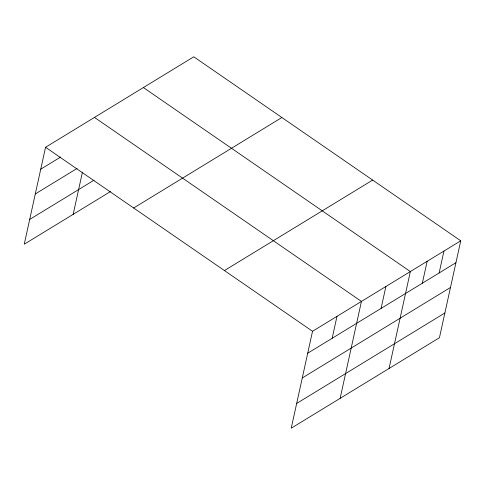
<?xml version="1.0" encoding="UTF-8"?>
<svg xmlns="http://www.w3.org/2000/svg" width="485" height="485" viewBox="0 0 485 485"><rect width="100%" height="100%" fill="white"/><g stroke="black" fill="none" stroke-linecap="round" stroke-linejoin="round"><path stroke-width="0.73" d="M460.75 240.796L312.534 331.285L291.224 428.207L439.44 337.724L460.75 240.796L193.776 56.794L45.56 147.276L24.25 244.204L110.489 191.557M73.162 214.346L82.45 172.102M332.17 338.269L336.99 316.353M340.137 398.349L361.446 301.421L94.472 117.418M381.083 308.411L385.902 286.489M389.049 368.485L410.358 271.564L143.384 87.555M422.338 283.222L427.152 261.306M439.131 272.97L443.951 251.048M40.74 169.198L60.692 157.019M35.302 193.951L77.133 168.41M29.694 219.45L94.048 180.159M133.66 207.998L281.876 117.515M224.434 270.563L372.65 180.074M307.714 353.201L455.93 262.712M302.27 377.954L450.486 287.466M296.668 403.453L444.884 312.97M45.56 147.276L312.534 331.285"/></g></svg>
